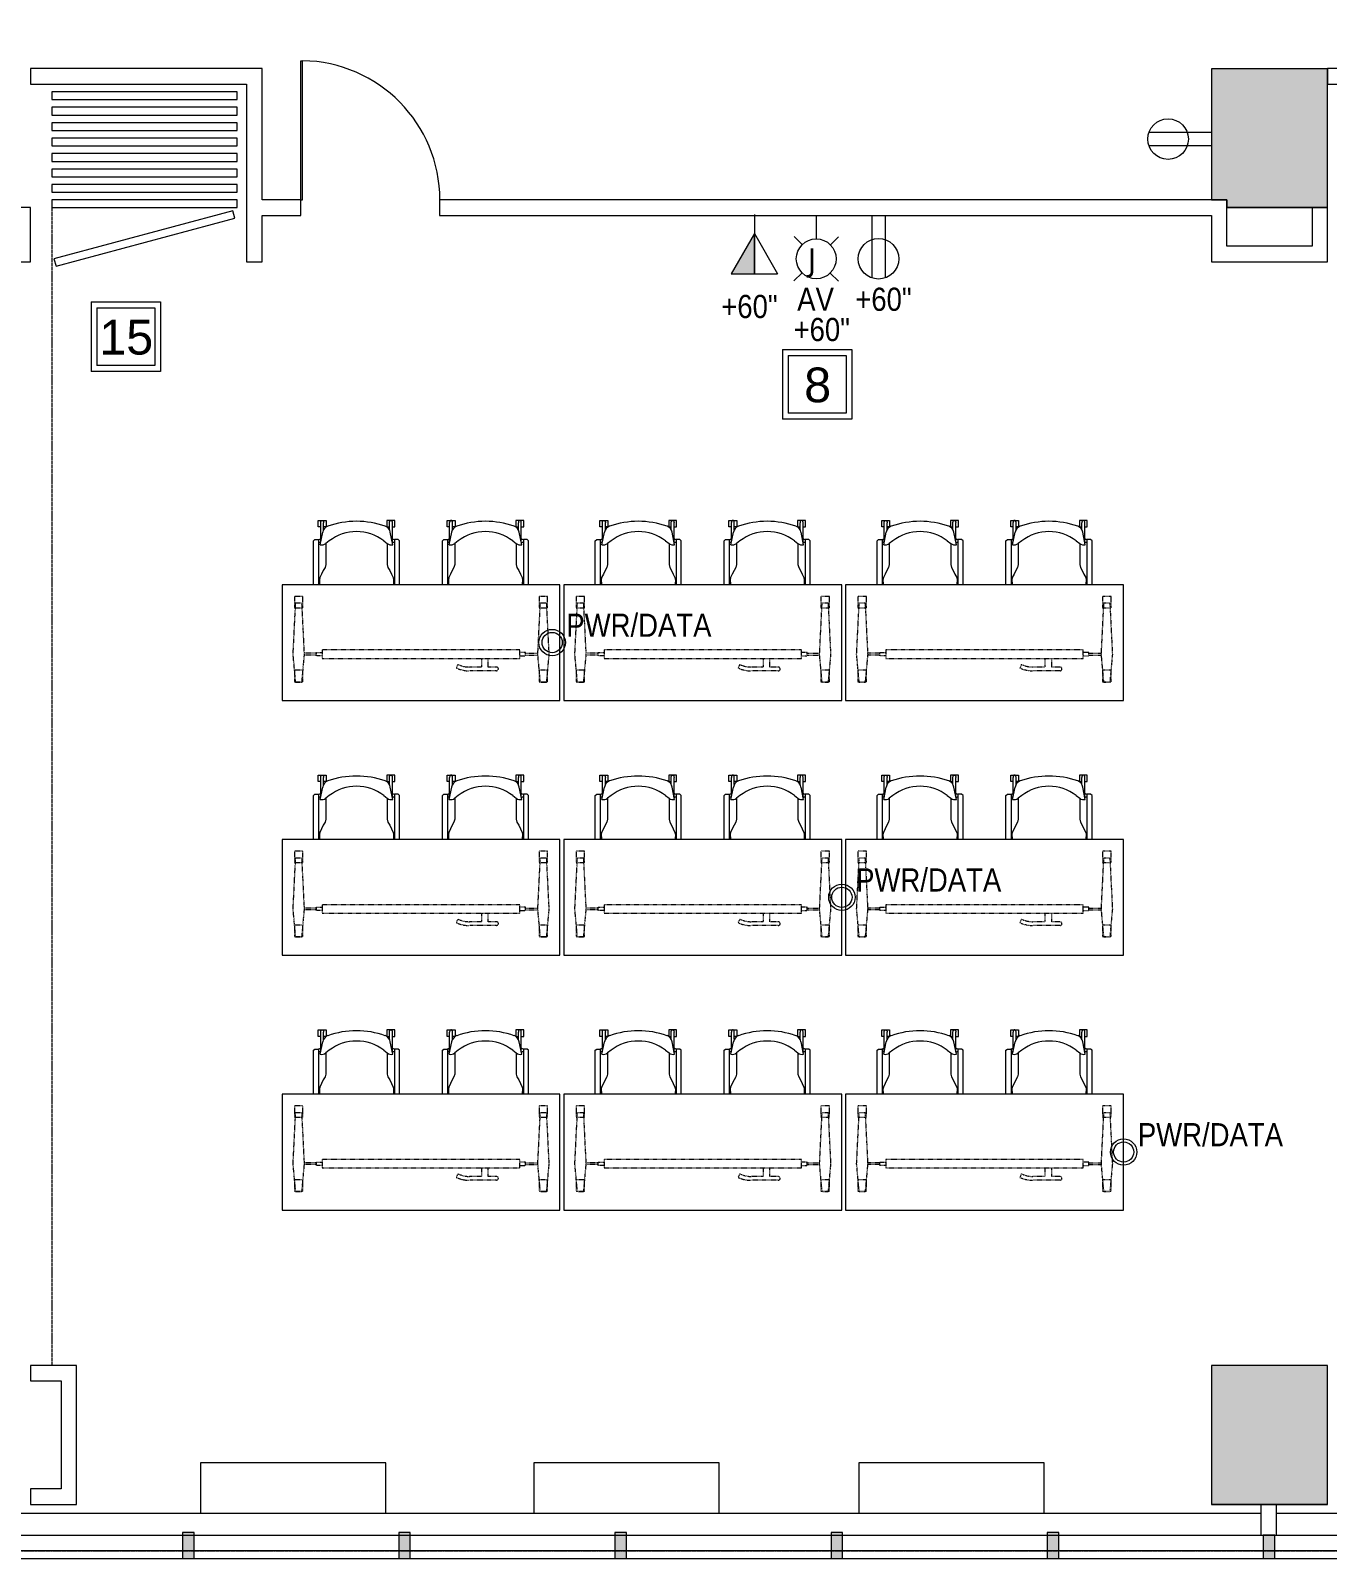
# Model space of a CAD drawing. Header units: inches. Extents: x 1 to 4574, y -953 to 1388.
# Drawn here: x 2739.3 to 3075.3, y -691.2 to -295.3 of the extents above; entities that cross this region are included whole.
import ezdxf

# ---------------------------------------------------------------- set-up
doc = ezdxf.new("R2010")
doc.units = ezdxf.units.IN
doc.header["$MEASUREMENT"] = 0
for name, pattern in [('Dash', [0.25, 0.125, -0.125]), ('Hidden 1_8_', [0.1875, 0.125, -0.0625]), ('IMPORT-PHANTOM4', [0.625, 0.3125, -0.0625, 0.0625, -0.0625, 0.0625, -0.0625])]:
    doc.linetypes.add(name, pattern=pattern)
for name, color, linetype, lineweight in [('3rd Floor Revit Background_dwg', 8, 'Continuous', 9), ('A-ANNO-NOTE', 131, 'Continuous', 20), ('A-Area', 7, 'IMPORT-PHANTOM4', 9), ('A-DETL', 90, 'Continuous', 9), ('A-DETL-HDLN', 90, 'Continuous', 9), ('A-DOOR', 31, 'Continuous', 9), ('A-FLOR', 192, 'Continuous', 9), ('A-WALL', 113, 'Continuous', 50), ('AWAEX', 7, 'Continuous', 9), ('E-COMM-IDEN', 2, 'Continuous', 9), ('E-ELEC-FIXT-IDEN', 2, 'Continuous', 9), ('I-FURN', 30, 'Continuous', 9), ('I-FURN-HDLN', 30, 'Continuous', 9), ('MHV', 7, 'Continuous', 9)]:
    doc.layers.add(name, color=color, linetype=linetype, lineweight=lineweight)
doc.styles.add('Arial', font='arial.ttf', dxfattribs={"height": 9})
doc.styles.add('Arial_3', font='arial.ttf', dxfattribs={"width": 0.85, "height": 6})
doc.styles.add('Tahoma', font='tahoma.ttf', dxfattribs={"height": 6})

# ---------------------------------------------------------------- blocks, each defined once
blk = doc.blocks.new('Training Tables - 30x72-592698-3rd Floor New Construction - Tel_Data_Elec Plan')
at = {"layer": 'I-FURN'}
for p, q in [((-36, 15), (-36, -15)), ((36, 15), (-36, 15)), ((36, -15), (36, 15)), ((-36, -15), (36, -15)), ((-27.85, -15), (-27.85, -26.41)), ((-26.54, -26.71), (-26.54, -15)), ((-26.3, -16.32), (-26.25, -15.29)), ((-26.25, -15.29), (-26.22, -15)), ((-7.15, -15.29), (-7.18, -15)), ((-7.1, -16.32), (-7.15, -15.29)), ((-6.87, -26.71), (-6.87, -15)), ((-5.56, -15), (-5.56, -26.41)), ((5.56, -15), (5.56, -26.41)), ((6.87, -26.71), (6.87, -15)), ((7.1, -16.32), (7.15, -15.29)), ((7.15, -15.29), (7.18, -15)), ((26.25, -15.29), (26.22, -15)), ((26.3, -16.32), (26.25, -15.29)), ((26.54, -26.71), (26.54, -15)), ((27.85, -15), (27.85, -26.41)), ((-26.21, -16.85), (-26.3, -16.32)), ((-25.75, -17.75), (-26.21, -16.85)), ((-25.31, -18.7), (-25.75, -17.75)), ((-24.86, -19.49), (-25.31, -18.7)), ((-24.67, -20.24), (-24.86, -19.49)), ((-8.73, -20.24), (-8.55, -19.49)), ((-8.55, -19.49), (-8.1, -18.7)), ((-8.1, -18.7), (-7.65, -17.75)), ((-7.65, -17.75), (-7.2, -16.85)), ((-7.2, -16.85), (-7.1, -16.32)), ((7.2, -16.85), (7.1, -16.32)), ((7.65, -17.75), (7.2, -16.85)), ((8.1, -18.7), (7.65, -17.75)), ((8.55, -19.49), (8.1, -18.7)), ((8.73, -20.24), (8.55, -19.49)), ((24.67, -20.24), (24.86, -19.49)), ((24.86, -19.49), (25.31, -18.7)), ((25.31, -18.7), (25.75, -17.75)), ((25.75, -17.75), (26.21, -16.85)), ((26.21, -16.85), (26.3, -16.32)), ((-24.67, -25.69), (-24.67, -20.24)), ((-8.73, -25.69), (-8.73, -20.24)), ((8.73, -25.69), (8.73, -20.24)), ((24.67, -25.69), (24.67, -20.24)), ((-27.85, -26.41), (-27.48, -26.71)), ((-27.48, -26.71), (-26.54, -26.71)), ((-26.12, -25.37), (-25.46, -28.6)), ((-25.98, -26.05), (-25.98, -31.1)), ((-23.76, -26.39), (-24.67, -25.69)), ((-9.64, -26.39), (-8.73, -25.69)), ((-7.28, -25.37), (-7.95, -28.6)), ((-7.42, -26.05), (-7.42, -31.1)), ((-5.93, -26.71), (-6.87, -26.71)), ((-5.56, -26.41), (-5.93, -26.71)), ((5.56, -26.41), (5.93, -26.71)), ((5.93, -26.71), (6.87, -26.71)), ((7.28, -25.37), (7.95, -28.6)), ((7.42, -26.05), (7.42, -31.1)), ((9.64, -26.39), (8.73, -25.69)), ((23.76, -26.39), (24.67, -25.69)), ((26.12, -25.37), (25.46, -28.6)), ((25.98, -26.05), (25.98, -31.1)), ((27.48, -26.71), (26.54, -26.71)), ((27.85, -26.41), (27.48, -26.71)), ((-26.63, -30), (-26.63, -31.69)), ((-25.98, -30), (-26.63, -30)), ((-25.98, -31.1), (-25.98, -31.19)), ((-25.98, -31.19), (-25.96, -31.3)), ((-25.96, -31.3), (-25.93, -31.4)), ((-25.93, -31.4), (-25.89, -31.49)), ((-25.89, -31.49), (-25.83, -31.57)), ((-25.83, -31.57), (-25.77, -31.63)), ((-25.77, -31.63), (-25.71, -31.67)), ((-25.5, -31.67), (-25.44, -31.63)), ((-25.44, -31.63), (-25.38, -31.57)), ((-25.38, -31.57), (-25.33, -31.49)), ((-25.33, -31.49), (-25.28, -31.4)), ((-25.28, -31.4), (-25.25, -31.3)), ((-25.25, -31.3), (-25.23, -31.19)), ((-25.23, -29.27), (-25.23, -31.08)), ((-24.58, -30), (-25.23, -30)), ((-25.23, -31.19), (-25.23, -31.08)), ((-24.58, -31.69), (-24.58, -30)), ((-8.82, -30), (-8.18, -30)), ((-8.82, -31.69), (-8.82, -30)), ((-8.18, -29.27), (-8.18, -31.08)), ((-8.18, -31.08), (-8.17, -31.19)), ((-8.17, -31.19), (-8.15, -31.3)), ((-8.15, -31.3), (-8.12, -31.4)), ((-8.12, -31.4), (-8.08, -31.49)), ((-8.08, -31.49), (-8.03, -31.57)), ((-8.03, -31.57), (-7.97, -31.63)), ((-7.97, -31.63), (-7.9, -31.67)), ((-7.7, -31.67), (-7.63, -31.63)), ((-7.63, -31.63), (-7.57, -31.57)), ((-7.57, -31.57), (-7.52, -31.49)), ((-7.52, -31.49), (-7.48, -31.4)), ((-7.48, -31.4), (-7.45, -31.3)), ((-7.45, -31.3), (-7.43, -31.19)), ((-7.43, -31.19), (-7.42, -31.1)), ((-7.42, -30), (-6.78, -30)), ((-6.78, -30), (-6.78, -31.69)), ((6.78, -30), (6.78, -31.69)), ((7.42, -30), (6.78, -30)), ((7.43, -31.19), (7.42, -31.1)), ((7.45, -31.3), (7.43, -31.19)), ((7.48, -31.4), (7.45, -31.3)), ((7.52, -31.49), (7.48, -31.4)), ((7.57, -31.57), (7.52, -31.49)), ((7.63, -31.63), (7.57, -31.57)), ((7.7, -31.67), (7.63, -31.63)), ((7.97, -31.63), (7.9, -31.67)), ((8.03, -31.57), (7.97, -31.63)), ((8.08, -31.49), (8.03, -31.57)), ((8.12, -31.4), (8.08, -31.49)), ((8.15, -31.3), (8.12, -31.4)), ((8.17, -31.19), (8.15, -31.3)), ((8.18, -31.08), (8.17, -31.19)), ((8.18, -29.27), (8.18, -31.08)), ((8.82, -30), (8.18, -30)), ((8.82, -31.69), (8.82, -30)), ((24.58, -30), (25.23, -30)), ((24.58, -31.69), (24.58, -30)), ((25.23, -29.27), (25.23, -31.08)), ((25.23, -31.19), (25.23, -31.08)), ((25.25, -31.3), (25.23, -31.19)), ((25.28, -31.4), (25.25, -31.3)), ((25.33, -31.49), (25.28, -31.4)), ((25.38, -31.57), (25.33, -31.49)), ((25.44, -31.63), (25.38, -31.57)), ((25.5, -31.67), (25.44, -31.63)), ((25.77, -31.63), (25.71, -31.67)), ((25.83, -31.57), (25.77, -31.63)), ((25.89, -31.49), (25.83, -31.57)), ((25.93, -31.4), (25.89, -31.49)), ((25.96, -31.3), (25.93, -31.4)), ((25.98, -31.19), (25.96, -31.3)), ((25.98, -30), (26.63, -30)), ((25.98, -31.1), (25.98, -31.19)), ((26.63, -30), (26.63, -31.69)), ((-26.63, -31.69), (-24.58, -31.69)), ((-25.71, -31.67), (-25.64, -31.69)), ((-25.64, -31.69), (-25.57, -31.69)), ((-25.57, -31.69), (-25.5, -31.67)), ((-6.78, -31.69), (-8.82, -31.69)), ((-7.9, -31.67), (-7.83, -31.69)), ((-7.83, -31.69), (-7.76, -31.69)), ((-7.76, -31.69), (-7.7, -31.67)), ((6.78, -31.69), (8.82, -31.69)), ((7.76, -31.69), (7.7, -31.67)), ((7.83, -31.69), (7.76, -31.69)), ((7.9, -31.67), (7.83, -31.69)), ((26.63, -31.69), (24.58, -31.69)), ((25.57, -31.69), (25.5, -31.67)), ((25.64, -31.69), (25.57, -31.69)), ((25.71, -31.67), (25.64, -31.69))]:
    blk.add_line(p, q, dxfattribs=at)
for centre, radius, start, end in [((-26.64, -25.1), 0.933, 276.1183, 310.6025), ((-26.76, -27.75), 1.05, 42.6215, 77.957), ((-25.73, -27.07), 1.74, 52.4563, 103.0064), ((-16.7, -17.2), 11.59, 232.4563, 307.5437), ((-7.67, -27.07), 1.74, 76.9936, 127.5437), ((-6.65, -27.75), 1.05, 102.043, 137.3785), ((-6.77, -25.1), 0.933, 229.3975, 263.8817), ((6.77, -25.1), 0.933, 276.1183, 310.6025), ((6.65, -27.75), 1.05, 42.6215, 77.957), ((7.67, -27.07), 1.74, 52.4563, 103.0064), ((16.7, -17.2), 11.59, 232.4563, 307.5437), ((25.73, -27.07), 1.74, 76.9936, 127.5437), ((26.76, -27.75), 1.05, 102.043, 137.3785), ((26.64, -25.1), 0.933, 229.3975, 263.8817), ((-23.48, -28.29), 2, 188.9172, 250.5327), ((-16.7, -9.11), 22.34, 250.5327, 289.4673), ((-9.92, -28.29), 2, 289.4673, 351.0828), ((9.92, -28.29), 2, 188.9172, 250.5327), ((16.7, -9.11), 22.34, 250.5327, 289.4673), ((23.48, -28.29), 2, 289.4673, 351.0828)]:
    blk.add_arc(centre, radius, start, end, dxfattribs=at)
at = {"layer": 'I-FURN-HDLN', "linetype": 'Dash'}
for p, q in [((-33.13, 3), (-32.47, 10.3)), ((-32.8, 10.12), (-32.8, 7.16)), ((-30.6, 10.12), (-32.8, 10.12)), ((-32.47, 10.3), (-30.93, 10.3)), ((-30.93, 10.3), (-30.27, 3)), ((-30.6, 7.16), (-30.6, 10.12)), ((30.27, 3), (30.93, 10.3)), ((32.8, 10.12), (30.6, 10.12)), ((30.6, 10.12), (30.6, 7.16)), ((30.93, 10.3), (32.47, 10.3)), ((32.47, 10.3), (33.13, 3)), ((32.8, 7.16), (32.8, 10.12)), ((-32.8, 7.16), (-30.6, 7.16)), ((-25.57, 4.11), (-25.57, 1.89)), ((25.58, 4.11), (-25.57, 4.11)), ((-19.56, 7.3), (-12.56, 7.3)), ((-19.56, 6.3), (-17.4, 6.3)), ((-17.4, 6.3), (-17.4, 4.11)), ((-15.64, 6.3), (-12.56, 6.3)), ((-15.64, 4.11), (-15.64, 6.3)), ((-9.57, 5.63), (-9.15, 6.54)), ((25.58, 1.89), (25.58, 4.11)), ((30.6, 7.16), (32.8, 7.16)), ((-32.47, -10.29), (-33.13, 3)), ((-30.27, 3), (-30.93, -10.29)), ((-27.07, 3.25), (-30.29, 3.25)), ((-27.07, 2.75), (-30.28, 2.75)), ((-27.07, 3.43), (-27.07, 2.57)), ((-25.57, 3.43), (-27.07, 3.43)), ((-27.07, 2.57), (-25.57, 2.57)), ((-25.57, 1.89), (25.58, 1.89)), ((25.58, 3.43), (27.08, 3.43)), ((27.08, 2.57), (25.58, 2.57)), ((27.08, 3.43), (27.08, 2.57)), ((27.08, 3.25), (30.29, 3.25)), ((27.08, 2.75), (30.28, 2.75)), ((30.93, -10.29), (30.27, 3)), ((33.13, 3), (32.47, -10.29)), ((-32.8, -9.05), (-32.8, -12.01)), ((-30.6, -9.05), (-32.8, -9.05)), ((-30.93, -10.29), (-32.47, -10.29)), ((-30.6, -12.01), (-30.6, -9.05)), ((32.8, -9.05), (30.6, -9.05)), ((30.6, -9.05), (30.6, -12.01)), ((32.47, -10.29), (30.93, -10.29)), ((32.8, -12.01), (32.8, -9.05)), ((-32.8, -12.01), (-30.6, -12.01)), ((30.6, -12.01), (32.8, -12.01))]:
    blk.add_line(p, q, dxfattribs=at)
for centre, radius, start, end in [((-19.56, 6.8), 0.5, 90, 270), ((-12.56, -0.7), 8, 64.7939, 90), ((-12.56, -0.7), 7, 64.7589, 90)]:
    blk.add_arc(centre, radius, start, end, dxfattribs=at)
blk = doc.blocks.new('Single-Glass - No Frame - 36_ x 96_-2910961-3rd Floor New Construction - Tel_Data_Elec Plan')
at = {"layer": 'A-DOOR', "color": 250, "lineweight": 20}
for p, q in [((17.5, -2), (17.5, -38.06)), ((18, -2), (17.5, -2)), ((18, -2), (18, -38.06)), ((18, -38.06), (17.5, -38.06))]:
    blk.add_line(p, q, dxfattribs=at)
at = {"layer": 'A-DOOR'}
blk.add_arc((18, -2), 36.07, 180, 269.2057, dxfattribs=at)
blk = doc.blocks.new('3rd Floor Revit Background_dwg-1506769-3rd Floor New Construction - Tel_Data_Elec Plan')
at = {"layer": 'AWAEX'}
for points in [[(1197.68, -341.22), (1197.68, -305.22), (1167.68, -305.22), (1167.68, -339.22), (1171.65, -339.22), (1171.65, -341.22), (1197.68, -341.22)], [(1180.44, -677.22), (1180.44, -677.22), (1197.68, -677.22), (1197.68, -641.22), (1167.68, -641.23), (1167.68, -677.22)], [(904.06, -691.22), (904.06, -684.53), (901.06, -684.53), (901.06, -691.22)], [(960.06, -691.22), (960.06, -684.53), (957.06, -684.53), (957.06, -691.22), (958.74, -691.22)], [(1016.06, -691.22), (1016.06, -684.53), (1013.06, -684.53), (1013.06, -691.22)], [(1072.06, -691.22), (1072.06, -684.53), (1069.06, -684.53), (1069.06, -691.22)], [(1128.06, -691.22), (1128.06, -684.53), (1125.06, -684.53), (1125.06, -691.22)], [(1184.06, -691.22), (1184.06, -685.22), (1181.06, -685.22), (1181.06, -691.22)]]:
    blk.add_hatch(color=256, dxfattribs=at).paths.add_polyline_path(points, flags=0)
at = {"layer": 'A-Area', "flags": 128}
for points in [[(1884.9, 180.92), (1805.75, 260.07), (1767.28, 260.07), (1767.28, 298.53), (1688.13, 377.68), (735.1, 377.68), (571.4, 213.99), (494.75, 290.64), (524.68, 320.57), (524.68, 419.78), (401.76, 542.7), (362.39, 542.7), (362.39, 582.06), (243.34, 701.12), (204.04, 701.12), (204.04, 740.42), (84.92, 859.54), (45.55, 859.54), (45.55, 898.9), (-441.32, 1385.78), (-666.56, 1385.78), (-745.3, 1307.04), (-745.3, 1267.7), (-784.64, 1267.7), (-863.31, 1189.03), (-863.31, 289.89), (-745.28, 171.87), (-705.91, 171.87), (-705.91, 132.5), (-587.52, 14.1), (-548.15, 14.1), (-548.15, -25.26), (-39.5, -533.91), (-0.12, -533.91), (-0.12, -573.29), (115.81, -689.22), (514.38, -689.22), (542.18, -661.42), (569.98, -689.22), (1686.6, -689.22), (1766.06, -609.77), (1766.06, -570.38), (1805.44, -570.38), (1884.9, -490.93), (1884.9, 180.92)], [(-745.3, 1267.7), (-745.3, 1307.04), (-666.56, 1385.78), (-441.32, 1385.78), (45.55, 898.9), (45.55, 859.54), (84.92, 859.54), (204.04, 740.42), (204.04, 701.12), (243.34, 701.12), (362.39, 582.06), (362.39, 542.7), (401.76, 542.7), (524.68, 419.78), (524.68, 320.57), (494.75, 290.64), (571.4, 213.99), (735.1, 377.68), (1688.13, 377.68), (1767.28, 298.53), (1767.28, 260.07), (1805.75, 260.07), (1884.9, 180.92), (1884.9, -490.93), (1805.44, -570.38), (1766.06, -570.38), (1766.06, -609.77), (1686.6, -689.22), (569.98, -689.22), (542.18, -661.42), (514.38, -689.22), (231.68, -689.22)]]:
    blk.add_lwpolyline(points, dxfattribs=at)
at = {"layer": 'AWAEX'}
for p, q in [((1197.68, -305.22), (1167.68, -305.22)), ((1167.68, -305.22), (1167.68, -339.22)), ((1197.68, -341.22), (1197.68, -305.22)), ((1167.68, -339.22), (1171.65, -339.22)), ((1171.65, -339.22), (1171.65, -341.22)), ((1171.65, -341.22), (1197.68, -341.22)), ((1193.68, -341.22), (1171.65, -341.22)), ((1197.68, -341.22), (1197.68, -341.22)), ((1197.68, -641.22), (1167.68, -641.23)), ((1167.68, -641.23), (1167.68, -677.22)), ((1197.68, -677.22), (1197.68, -641.22)), ((848.44, -679.47), (1180.44, -679.47)), ((1167.68, -677.22), (1180.44, -677.22)), ((1180.44, -677.22), (1167.68, -677.22)), ((1180.44, -677.22), (1180.44, -677.22)), ((1180.44, -677.22), (1197.68, -677.22)), ((1197.68, -677.22), (1184.44, -677.22)), ((1184.44, -679.47), (1516.67, -679.47)), ((904.06, -684.53), (901.06, -684.53)), ((901.06, -684.53), (901.06, -691.22)), ((904.06, -691.22), (904.06, -684.53)), ((960.06, -684.53), (957.06, -684.53)), ((957.06, -684.53), (957.06, -691.22)), ((960.06, -691.22), (960.06, -684.53)), ((1016.06, -684.53), (1013.06, -684.53)), ((1013.06, -684.53), (1013.06, -691.22)), ((1016.06, -691.22), (1016.06, -684.53)), ((1072.06, -684.53), (1069.06, -684.53)), ((1069.06, -684.53), (1069.06, -691.22)), ((1072.06, -691.22), (1072.06, -684.53)), ((1128.06, -684.53), (1125.06, -684.53)), ((1125.06, -684.53), (1125.06, -691.22)), ((1128.06, -691.22), (1128.06, -684.53)), ((848.44, -685.22), (1180.44, -685.22)), ((1184.06, -685.22), (1181.06, -685.22)), ((1181.06, -685.22), (1181.06, -691.22)), ((1184.06, -691.22), (1184.06, -685.22)), ((1184.44, -685.22), (1516.67, -685.22)), ((1684.94, -689.22), (572.68, -689.22)), ((901.06, -691.22), (904.06, -691.22)), ((957.06, -691.22), (958.74, -691.22)), ((958.74, -691.22), (960.06, -691.22)), ((1013.06, -691.22), (1016.06, -691.22)), ((1069.06, -691.22), (1072.06, -691.22)), ((1125.06, -691.22), (1128.06, -691.22)), ((1181.06, -691.22), (1184.06, -691.22))]:
    blk.add_line(p, q, dxfattribs=at)
at = {"layer": 'AWAEX', "flags": 128}
blk.add_lwpolyline([(569.16, -691.22), (1687.43, -691.22), (1768.06, -610.6), (1768.06, -572.38), (1806.27, -572.38), (1886.9, -491.76), (1886.9, 181.74), (1806.57, 262.07), (1769.28, 262.07), (1769.28, 299.36), (1688.96, 379.68), (734.27, 379.68)], dxfattribs=at)
at = {"layer": 'MHV', "flags": 128}
for points in [[(953.69, -666.47), (905.69, -666.47), (905.69, -679.47), (953.69, -679.47)], [(1040.06, -666.47), (992.06, -666.47), (992.06, -679.47), (1040.06, -679.47)], [(1124.28, -666.47), (1076.28, -666.47), (1076.28, -679.47), (1124.28, -679.47)]]:
    blk.add_lwpolyline(points, close=True, dxfattribs=at)
blk = doc.blocks.new('FORM Equipment_Fixture Tag - Square-214315-3rd Floor New Construction - Tel_Data_Elec Plan')
at = {"layer": 'A-ANNO-NOTE'}
for p, q in [((-0.09375, 0.09375), (0.09375, 0.09375)), ((-0.09375, 0.09375), (0.09375, 0.09375)), ((-0.09375, 0.09375), (0.09375, 0.09375)), ((-0.09375, 0.09375), (-0.09375, -0.09375)), ((0.09375, 0.09375), (0.09375, -0.09375)), ((-0.078125, 0.078125), (-0.078125, -0.078125)), ((-0.078125, 0.078125), (0.078125, 0.078125)), ((0.078125, 0.078125), (0.078125, -0.078125)), ((0.078125, -0.078125), (-0.078125, -0.078125)), ((0.09375, -0.09375), (-0.09375, -0.09375))]:
    blk.add_line(p, q, dxfattribs=at)

msp = doc.modelspace()

# ---------------------------------------------------------------- hatches: boundary and pattern name
at = {"layer": 'A-ANNO-NOTE', "lineweight": 9}
msp.add_hatch(color=256, dxfattribs=at).paths.add_polyline_path([(2926.81, -358.38), (2926.81, -347.92), (2920.81, -358.38)], flags=0)

# ---------------------------------------------------------------- linework, layer by layer
at = {"layer": 'A-ANNO-NOTE'}
for p, q in [((3045.22, -321.71), (3029.02, -321.71)), ((3045.22, -325.19), (3029.02, -325.19)), ((2926.81, -343), (2926.81, -358.38)), ((2942.81, -343.23), (2942.81, -349.32)), ((2957.21, -343.22), (2957.21, -359.42)), ((2960.7, -343.22), (2960.7, -359.42)), ((2926.81, -347.92), (2920.81, -358.38)), ((2926.81, -347.92), (2920.81, -358.38)), ((2926.81, -358.38), (2926.81, -347.92)), ((2926.81, -347.92), (2932.81, -358.38)), ((2939.2, -350.8), (2937.07, -348.67)), ((2946.49, -350.87), (2948.62, -348.74)), ((2920.81, -358.38), (2926.81, -358.38)), ((2920.81, -358.38), (2932.81, -358.38)), ((2939.13, -358.09), (2937.01, -360.22)), ((2946.43, -358.16), (2948.55, -360.28))]:
    msp.add_line(p, q, dxfattribs=at)
for centre, radius in [((3033.97, -323.45), 5.25), ((2942.81, -354.48), 5.16), ((2958.95, -354.47), 5.25), ((2874.39, -453.91), 3.42), ((2874.39, -453.91), 2.62), ((2949.46, -519.91), 3.42), ((2949.46, -519.91), 2.62), ((3022.46, -585.91), 3.42), ((3022.46, -585.91), 2.62)]:
    msp.add_circle(centre, radius, dxfattribs=at)
at = {"layer": 'A-DETL', "lineweight": 13}
for p, q in [((2744.77, -311.22), (2744.77, -313.22)), ((2792.77, -311.22), (2744.77, -311.22)), ((2792.77, -313.22), (2792.77, -311.22)), ((2744.77, -313.22), (2792.77, -313.22)), ((2744.77, -315.22), (2744.77, -317.22)), ((2792.77, -315.22), (2744.77, -315.22)), ((2792.77, -317.22), (2792.77, -315.22)), ((2744.77, -317.22), (2792.77, -317.22)), ((2744.77, -319.22), (2744.77, -321.22)), ((2792.77, -319.22), (2744.77, -319.22)), ((2792.77, -321.22), (2792.77, -319.22)), ((2744.77, -321.22), (2792.77, -321.22)), ((2744.77, -323.22), (2744.77, -325.22)), ((2792.77, -323.22), (2744.77, -323.22)), ((2792.77, -325.22), (2792.77, -323.22)), ((2744.77, -325.22), (2792.77, -325.22)), ((2744.77, -327.22), (2744.77, -329.22)), ((2792.77, -327.22), (2744.77, -327.22)), ((2792.77, -329.22), (2792.77, -327.22)), ((2744.77, -329.22), (2792.77, -329.22)), ((2744.77, -331.22), (2744.77, -333.22)), ((2792.77, -331.22), (2744.77, -331.22)), ((2792.77, -333.22), (2792.77, -331.22)), ((2744.77, -333.22), (2792.77, -333.22)), ((2744.77, -335.22), (2744.77, -337.22)), ((2792.77, -335.22), (2744.77, -335.22)), ((2792.77, -337.22), (2792.77, -335.22)), ((2744.77, -337.22), (2792.77, -337.22)), ((2744.77, -339.22), (2744.77, -341.22)), ((2792.77, -339.22), (2744.77, -339.22)), ((2792.77, -341.22), (2792.77, -339.22)), ((2744.77, -341.22), (2792.77, -341.22)), ((2791.69, -342.04), (2745.33, -354.47)), ((2745.85, -356.4), (2792.21, -343.98)), ((2792.21, -343.98), (2791.69, -342.04)), ((2745.33, -354.47), (2745.85, -356.4))]:
    msp.add_line(p, q, dxfattribs=at)
at = {"layer": 'A-DETL-HDLN', "linetype": 'Hidden 1_8_'}
msp.add_line((2744.77, -341.22), (2744.77, -641.22), dxfattribs=at)
at = {"layer": 'A-FLOR', "lineweight": 13}
for p, q in [((2726.02, -685.22), (3058.02, -685.22)), ((3062.02, -685.22), (3394.24, -685.22))]:
    msp.add_line(p, q, dxfattribs=at)
at = {"layer": 'A-WALL', "color": 250, "lineweight": 20}
for p, q in [((2799.24, -305.2), (2739.28, -305.2)), ((2739.28, -305.2), (2739.28, -309.2)), ((2799.24, -339.22), (2799.24, -305.2)), ((3135.22, -305.2), (3075.26, -305.2)), ((3075.26, -305.2), (3075.26, -309.2)), ((2739.28, -309.2), (2795.24, -309.2)), ((2795.24, -309.2), (2795.24, -355.23)), ((3075.26, -309.2), (3131.22, -309.2)), ((2809.24, -339.22), (2799.24, -339.22)), ((2809.24, -343.22), (2809.24, -339.22)), ((3049.22, -339.22), (2845.24, -339.22)), ((2845.24, -339.22), (2845.24, -343.22)), ((3049.22, -351.22), (3049.22, -339.22)), ((2739.28, -341.22), (2735.28, -341.22)), ((2739.28, -355.22), (2739.28, -341.22)), ((2799.24, -355.23), (2799.24, -343.22)), ((2799.24, -343.22), (2809.24, -343.22)), ((2845.24, -343.22), (3045.22, -343.22)), ((3045.22, -343.22), (3045.22, -355.22)), ((3075.26, -341.22), (3071.26, -341.22)), ((3071.26, -341.22), (3071.26, -351.22)), ((3075.26, -355.22), (3075.26, -341.22)), ((3071.26, -351.22), (3049.22, -351.22)), ((2709.24, -355.22), (2739.28, -355.22)), ((2795.24, -355.23), (2799.24, -355.23)), ((3045.22, -355.22), (3075.26, -355.22)), ((2751.2, -641.23), (2739.26, -641.23)), ((2739.26, -641.23), (2739.26, -645.23)), ((2751.2, -677.22), (2751.2, -641.23)), ((2739.26, -645.23), (2747.2, -645.23)), ((2747.2, -645.23), (2747.2, -673.22)), ((2747.2, -673.22), (2739.28, -673.22)), ((2739.28, -673.22), (2739.28, -677.22)), ((2739.28, -677.22), (2751.2, -677.22)), ((3062.02, -677.22), (3058.02, -677.22)), ((3058.02, -677.22), (3058.02, -685.22)), ((3062.02, -685.22), (3062.02, -677.22)), ((3058.02, -685.22), (3062.02, -685.22))]:
    msp.add_line(p, q, dxfattribs=at)

# ---------------------------------------------------------------- block references
at = {"layer": '3rd Floor Revit Background_dwg', "color": 7}
msp.add_blockref('3rd Floor Revit Background_dwg-1506769-3rd Floor New Construction - Tel_Data_Elec Plan', (1877.58, 0), dxfattribs=at)
at = {"layer": 'A-ANNO-NOTE', "xscale": 96, "yscale": 96, "zscale": 96}
for p in [(2763.93, -374.64), (2943.07, -387)]:
    msp.add_blockref('FORM Equipment_Fixture Tag - Square-214315-3rd Floor New Construction - Tel_Data_Elec Plan', p, dxfattribs=at)
at = {"layer": 'A-DOOR', "lineweight": 13, "rotation": 180}
msp.add_blockref('Single-Glass - No Frame - 36_ x 96_-2910961-3rd Floor New Construction - Tel_Data_Elec Plan', (2827.24, -341.22), dxfattribs=at)
at = {"layer": 'I-FURN', "rotation": 180}
for p in [(2840.41, -453.94), (2913.41, -453.94), (2986.41, -453.94), (2840.41, -519.94), (2913.41, -519.94), (2986.41, -519.94), (2840.41, -585.94), (2913.41, -585.94), (2986.41, -585.94)]:
    msp.add_blockref('Training Tables - 30x72-592698-3rd Floor New Construction - Tel_Data_Elec Plan', p, dxfattribs=at)

# ---------------------------------------------------------------- texts
at = {"layer": 'A-ANNO-NOTE', "lineweight": 9, "insert": (2940.7, -351.72), "char_height": 6, "width": 4.1208, "attachment_point": 1, "style": 'Tahoma'}
msp.add_mtext('J', dxfattribs=at)
at = {"layer": 'A-ANNO-NOTE', "lineweight": 9, "char_height": 9, "attachment_point": 2, "line_spacing_factor": 0.941778, "style": 'Arial'}
for s, insert, width in [('15', (2764.04, -370.28), 16.7484), ('8', (2943.18, -382.65), 8.3742)]:
    msp.add_mtext(s, dxfattribs=dict(at, insert=insert, width=width))
at = {"layer": 'E-COMM-IDEN', "insert": (2925.51, -363.82), "char_height": 6, "width": 17.336, "attachment_point": 2, "line_spacing_factor": 0.941778, "style": 'Arial_3'}
msp.add_mtext('+60"', dxfattribs=at)
at = {"layer": 'E-ELEC-FIXT-IDEN', "char_height": 6, "attachment_point": 2, "line_spacing_factor": 0.941778, "style": 'Arial_3'}
for s, insert, width in [('AV', (2942.64, -361.95), 11.3125), ('+60"', (2960.23, -361.95), 17.336), ('+60"', (2944.24, -369.79), 17.336), ('PWR/DATA', (2896.87, -446.42), 44.5888), ('PWR/DATA', (2971.95, -512.42), 44.5888), ('PWR/DATA', (3044.95, -578.42), 44.5888)]:
    msp.add_mtext(s, dxfattribs=dict(at, insert=insert, width=width))

doc.saveas('drawing.dxf')
